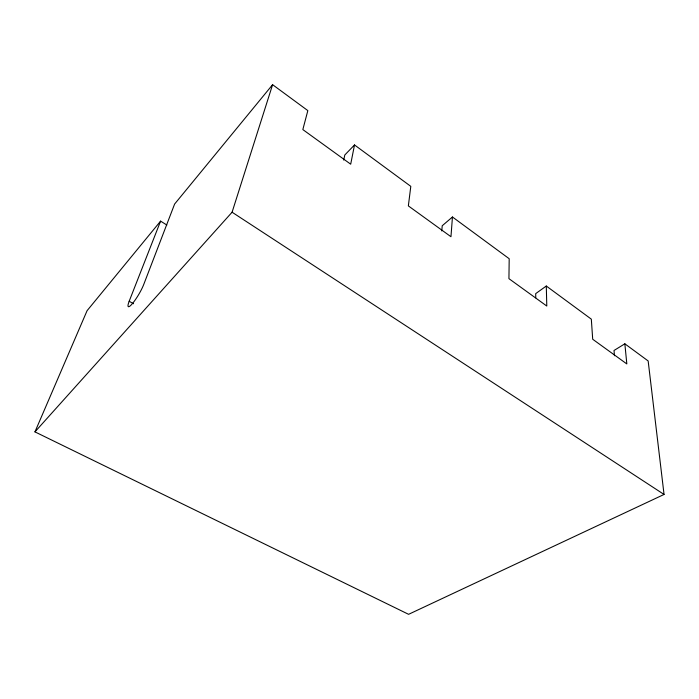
<?xml version="1.0" encoding="UTF-8"?>
<svg xmlns="http://www.w3.org/2000/svg" width="699" height="699" viewBox="0 0 699 699"><rect width="100%" height="100%" fill="white"/><g stroke="black" fill="none" stroke-linecap="round" stroke-linejoin="round"><path stroke-width="1.05" d="M535.757 297.826L535.705 293.624L546.295 286.022L546.793 306.04L508.933 278.656L509.195 258.726L452.454 216.987L450.96 236.716L408.356 205.899L410.802 186.353L354.515 144.946L344.79 155.003L343.742 160.08M441.777 230.932L442.222 225.751L452.454 216.987M354.515 144.946L350.697 164.195L302.833 129.577L307.84 110.608L272.593 84.684L174.619 204.047L143.741 284.449A15.911 2.761 -59.5 0 1 132.172 303.89A15.911 2.761 -59.5 0 1 129.175 301.252L160.595 221.129L166.843 225.034M614.482 355.765L614.019 350.487L624.845 343.803L648.156 360.955L664.05 494.455L408.592 614.316L34.95 431.877L232.085 212.216L272.593 84.684M34.95 431.877L87.078 310.688L160.595 221.129M129.175 301.252L133.5 303.742M232.085 212.216L664.05 494.455M546.295 286.022L591.328 319.155L592.7 339.251L626.828 363.934L624.845 343.803"/></g></svg>
